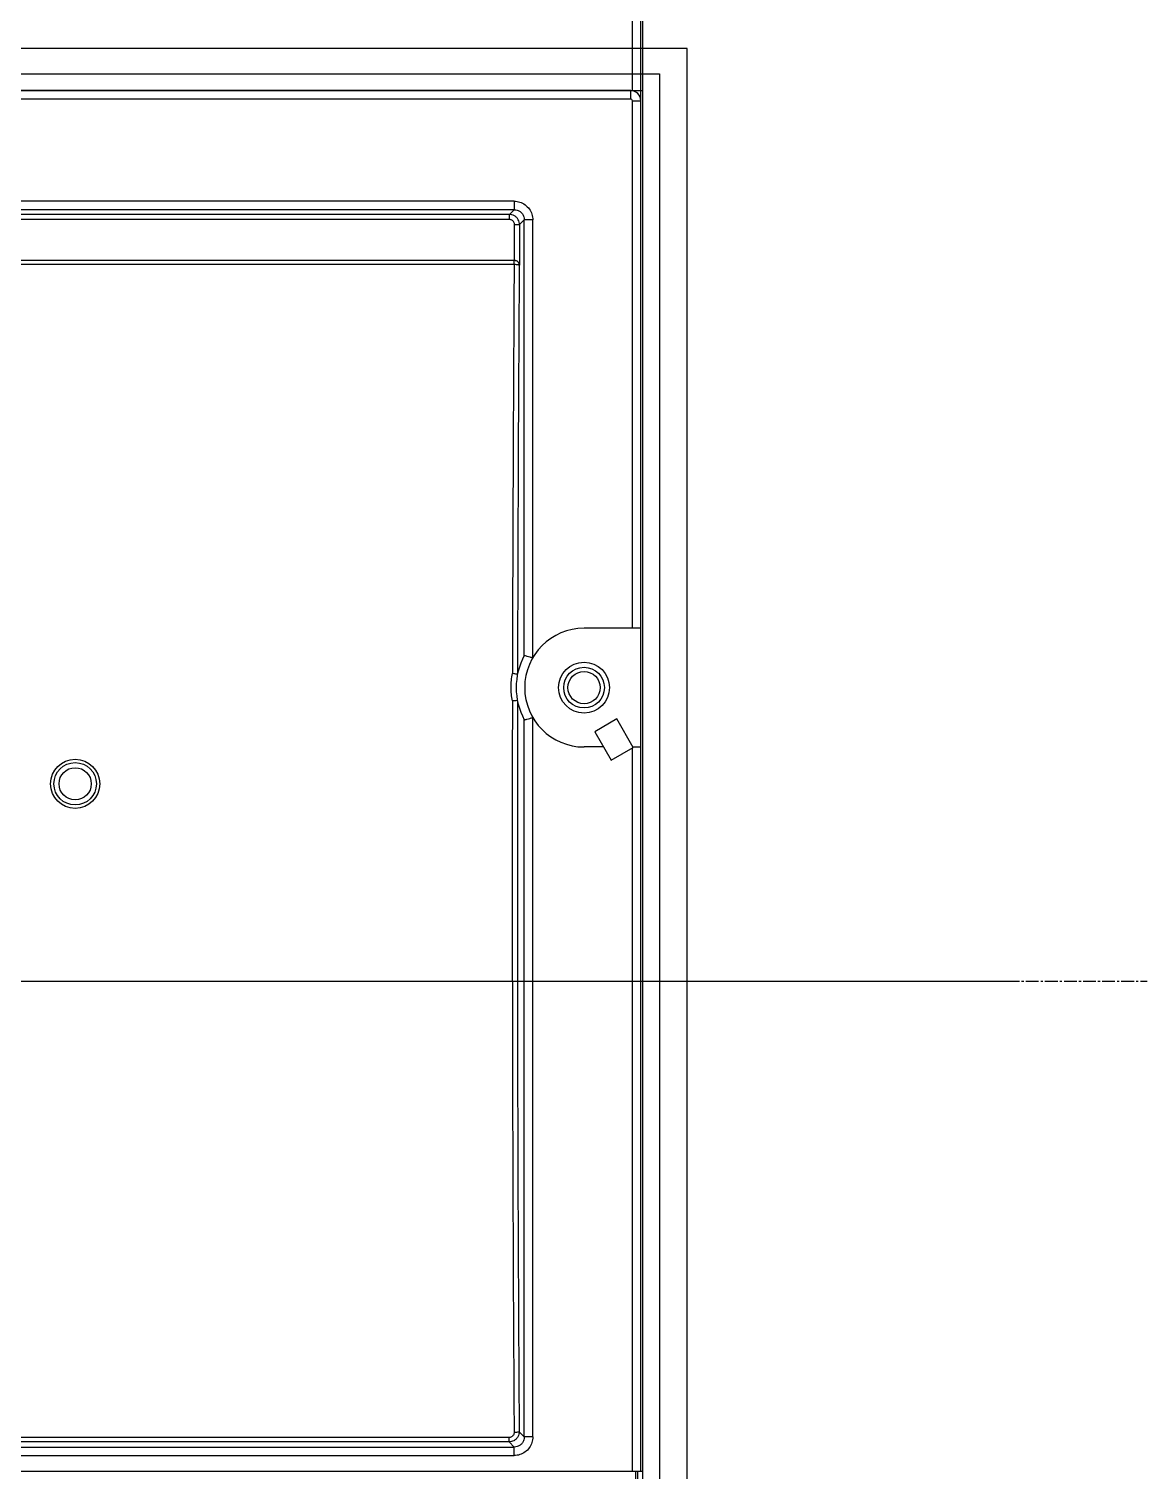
# Model space of a CAD drawing. Header units: millimetres. Extents: x 0 to 6325, y 0 to 4472.
# Drawn here: x 3828.8 to 3894.7, y 3307.3 to 3392.3 of the extents above; entities that cross this region are included whole.
import ezdxf

# ---------------------------------------------------------------- set-up
doc = ezdxf.new("R2010")
doc.units = ezdxf.units.MM
doc.linetypes.add('AXES2', pattern=[1.125, 0.75, -0.125, 0.125, -0.125])
doc.layers.add('AXE', color=80, linetype='AXES2')
doc.layers.add('THIET BI', color=2, linetype='Continuous')

# ---------------------------------------------------------------- blocks, each defined once
blk = doc.blocks.new('dfdfdfd')
for p, q in [((2712884.946, 167993.198), (2712884.946, 167903.275)), ((2712884.346, 167985.788), (2712884.346, 167990.595)), ((2712884.846, 167904.396), (2712884.846, 167990.595)), ((2712884.246, 167985.796), (2712745.946, 167985.796)), ((2712884.246, 167985.296), (2712745.946, 167985.296)), ((2712884.246, 167985.296), (2712884.246, 167985.796)), ((2712884.346, 167954.096), (2712884.346, 167985.196)), ((2712884.346, 167985.196), (2712884.846, 167985.196)), ((2712877.374, 167979.275), (2712788.167, 167979.275)), ((2712877.376, 167979.275), (2712877.376, 167978.775)), ((2712877.095, 167978.494), (2712787.118, 167978.494)), ((2712877.376, 167978.775), (2712787.249, 167978.775)), ((2712877.376, 167978.775), (2712877.095, 167978.494)), ((2712877.095, 167978.195), (2712877.095, 167978.494)), ((2712877.095, 167978.195), (2712787.072, 167978.195)), ((2712877.395, 167975.796), (2712877.395, 167977.895)), ((2712877.395, 167977.895), (2712877.694, 167977.895)), ((2712877.975, 167978.176), (2712877.694, 167977.895)), ((2712877.694, 167977.895), (2712877.694, 167975.496)), ((2712877.975, 167952.494), (2712877.975, 167978.176)), ((2712878.475, 167978.176), (2712877.975, 167978.176)), ((2712878.475, 167952.363), (2712878.475, 167978.173)), ((2712788.152, 167975.796), (2712877.375, 167975.796)), ((2712877.375, 167975.54), (2712877.375, 167975.796)), ((2712877.375, 167975.54), (2712821.522, 167975.54)), ((2712877.675, 167975.496), (2712877.694, 167975.496)), ((2712884.846, 167954.096), (2712881.496, 167954.096)), ((2712877.975, 167952.493), (2712877.974, 167952.493)), ((2712877.975, 167948.699), (2712877.974, 167948.7)), ((2712877.975, 167906.417), (2712877.975, 167948.699)), ((2712878.475, 167906.419), (2712878.475, 167948.83)), ((2712883.431, 167948.746), (2712882.132, 167947.996)), ((2712884.396, 167947.074), (2712883.431, 167948.746)), ((2712882.132, 167947.996), (2712883.097, 167946.324)), ((2712882.651, 167947.096), (2712881.496, 167947.096)), ((2712883.097, 167946.324), (2712884.396, 167947.074)), ((2712884.346, 167904.396), (2712884.346, 167947.046)), ((2712884.383, 167947.096), (2712884.846, 167947.096)), ((2712877.073, 167906.12), (2712825.17, 167906.12)), ((2712877.073, 167906.376), (2712825.356, 167906.376)), ((2712877.073, 167906.12), (2712877.073, 167906.376)), ((2712877.073, 167906.12), (2712877.376, 167905.817)), ((2712877.671, 167906.721), (2712877.975, 167906.417)), ((2712878.475, 167906.417), (2712877.975, 167906.417)), ((2712787.249, 167905.817), (2712877.376, 167905.817)), ((2712788.168, 167905.318), (2712877.375, 167905.318)), ((2712745.346, 167904.396), (2712884.946, 167904.396)), ((2712884.546, 167903.796), (2712884.546, 167904.396)), ((2712884.646, 167904.396), (2712884.646, 167903.796))]:
    blk.add_line(p, q)
for points in [[(2712877.975, 167952.494), (2712877.975, 167952.493), (2712877.975, 167952.493), (2712877.975, 167952.493)], [(2712877.574, 167951.382), (2712877.574, 167951.382), (2712877.574, 167951.383), (2712877.574, 167951.383)], [(2712877.975, 167948.699), (2712877.975, 167948.699), (2712877.975, 167948.699), (2712877.975, 167948.699)]]:
    blk.add_lwpolyline(points)
for centre, radius in [((2712881.496, 167950.596), 1.5), ((2712881.496, 167950.596), 1.2), ((2712881.496, 167950.596), 0.95), ((2712851.496, 167944.926), 1.45), ((2712851.496, 167944.926), 1.25), ((2712851.496, 167944.926), 0.95)]:
    blk.add_circle(centre, radius)
for centre, radius, start, end in [((2712884.246, 167985.196), 0.6, 0, 90), ((2712884.246, 167985.196), 0.1, 0, 90), ((2712881.496, 167950.596), 3.5, 90, 270), ((2712881.496, 167950.596), 4, 151.69761, 208.30239)]:
    blk.add_arc(centre, radius, start, end)
for points, knots in [([(2712877.374, 167979.275), (2712877.487, 167979.275), (2712877.718, 167979.24), (2712878.031, 167979.081), (2712878.281, 167978.832), (2712878.44, 167978.518), (2712878.475, 167978.287), (2712878.475, 167978.173)], [0, 0, 0, 0, 0.340671, 0.687476, 1.036008, 1.382788, 1.724145, 1.724145, 1.724145, 1.724145]), ([(2712877.694, 167977.895), (2712877.694, 167977.942), (2712877.682, 167978.042), (2712877.626, 167978.187), (2712877.53, 167978.318), (2712877.399, 167978.42), (2712877.25, 167978.481), (2712877.146, 167978.494), (2712877.095, 167978.494)], [0, 0, 0, 0, 0.142156, 0.2977724, 0.4607891, 0.6256137, 0.7868498, 0.9386372, 0.9386372, 0.9386372, 0.9386372]), ([(2712877.376, 167978.775), (2712877.437, 167978.775), (2712877.563, 167978.756), (2712877.734, 167978.67), (2712877.87, 167978.534), (2712877.956, 167978.363), (2712877.975, 167978.238), (2712877.975, 167978.176)], [0, 0, 0, 0, 0.1847388, 0.3739134, 0.5640053, 0.7532752, 0.9383184, 0.9383184, 0.9383184, 0.9383184]), ([(2712877.395, 167977.895), (2712877.395, 167977.919), (2712877.389, 167977.969), (2712877.361, 167978.041), (2712877.312, 167978.107), (2712877.247, 167978.158), (2712877.173, 167978.188), (2712877.12, 167978.195), (2712877.095, 167978.195)], [0, 0, 0, 0, 0.0711985, 0.1490767, 0.2305917, 0.3129727, 0.3935624, 0.4694722, 0.4694722, 0.4694722, 0.4694722]), ([(2712877.381, 167975.796), (2712877.417, 167975.796), (2712877.483, 167975.784), (2712877.569, 167975.738), (2712877.635, 167975.673), (2712877.68, 167975.59), (2712877.693, 167975.528), (2712877.694, 167975.496)], [0, 0, 0, 0, 0.1058897, 0.1979548, 0.2888815, 0.3803438, 0.4759372, 0.4759372, 0.4759372, 0.4759372]), ([(2712877.525, 167975.756), (2712877.57, 167975.73), (2712877.647, 167975.653), (2712877.675, 167975.548), (2712877.675, 167975.496)], [0, 0, 0, 0, 0.1552175, 0.3104991, 0.3104991, 0.3104991, 0.3104991]), ([(2712877.375, 167975.54), (2712877.349, 167971.535), (2712877.307, 167963.496), (2712877.282, 167955.457), (2712877.274, 167951.424)], [0, 0, 0, 0, 12.016972, 24.11603, 24.11603, 24.11603, 24.11603]), ([(2712877.675, 167975.496), (2712877.67, 167975.512), (2712877.603, 167975.521), (2712877.514, 167975.538), (2712877.424, 167975.54), (2712877.375, 167975.54)], [0, 0, 0, 0, 0.0492563, 0.1595612, 0.3059499, 0.3059499, 0.3059499, 0.3059499]), ([(2712877.675, 167975.496), (2712877.658, 167972.829), (2712877.627, 167967.483), (2712877.594, 167959.444), (2712877.579, 167954.074), (2712877.574, 167951.382)], [0, 0, 0, 0, 8.001775, 16.039848, 24.11434, 24.11434, 24.11434, 24.11434]), ([(2712877.975, 167952.494), (2712877.991, 167952.49), (2712878.043, 167952.476), (2712878.148, 167952.449), (2712878.3, 167952.41), (2712878.414, 167952.38), (2712878.475, 167952.363)], [0, 0, 0, 0, 0.0469811, 0.1622253, 0.3268584, 0.5162976, 0.5162976, 0.5162976, 0.5162976]), ([(2712877.271, 167949.811), (2712877.221, 167950.076), (2712877.171, 167950.617), (2712877.223, 167951.159), (2712877.274, 167951.424)], [0, 0, 0, 0, 0.809574, 1.620943, 1.620943, 1.620943, 1.620943]), ([(2712877.574, 167951.382), (2712877.564, 167951.394), (2712877.503, 167951.39), (2712877.411, 167951.414), (2712877.323, 167951.42), (2712877.274, 167951.424)], [0, 0, 0, 0, 0.0458528, 0.1561509, 0.3029327, 0.3029327, 0.3029327, 0.3029327]), ([(2712877.271, 167949.811), (2712877.265, 167946.203), (2712877.26, 167938.989), (2712877.275, 167928.182), (2712877.31, 167917.413), (2712877.349, 167910.249), (2712877.371, 167906.678)], [0, 0, 0, 0, 10.824513, 21.640933, 32.420367, 43.133208, 43.133208, 43.133208, 43.133208]), ([(2712877.571, 167949.827), (2712877.568, 167949.841), (2712877.492, 167949.811), (2712877.414, 167949.828), (2712877.321, 167949.813), (2712877.271, 167949.808)], [0, 0, 0, 0, 0.0431041, 0.151609, 0.3004634, 0.3004634, 0.3004634, 0.3004634]), ([(2712877.571, 167949.826), (2712877.565, 167946.221), (2712877.56, 167939.013), (2712877.574, 167928.213), (2712877.61, 167917.45), (2712877.648, 167910.29), (2712877.671, 167906.721)], [0, 0, 0, 0, 10.815967, 21.625792, 32.397815, 43.105804, 43.105804, 43.105804, 43.105804]), ([(2712877.975, 167948.699), (2712877.991, 167948.703), (2712878.043, 167948.716), (2712878.148, 167948.743), (2712878.3, 167948.783), (2712878.414, 167948.813), (2712878.475, 167948.83)], [0, 0, 0, 0, 0.0469811, 0.1622253, 0.3268584, 0.5162976, 0.5162976, 0.5162976, 0.5162976]), ([(2712877.671, 167906.721), (2712877.671, 167906.67), (2712877.658, 167906.564), (2712877.596, 167906.413), (2712877.493, 167906.282), (2712877.361, 167906.186), (2712877.218, 167906.131), (2712877.12, 167906.12), (2712877.073, 167906.12)], [0, 0, 0, 0, 0.1533668, 0.3173185, 0.4837456, 0.6461216, 0.7994541, 0.9391682, 0.9391682, 0.9391682, 0.9391682]), ([(2712877.371, 167906.678), (2712877.371, 167906.652), (2712877.365, 167906.599), (2712877.334, 167906.523), (2712877.283, 167906.457), (2712877.218, 167906.409), (2712877.146, 167906.382), (2712877.097, 167906.376), (2712877.073, 167906.376)], [0, 0, 0, 0, 0.0770827, 0.1592734, 0.2425345, 0.3236983, 0.4003666, 0.4703099, 0.4703099, 0.4703099, 0.4703099]), ([(2712877.671, 167906.721), (2712877.666, 167906.705), (2712877.599, 167906.696), (2712877.51, 167906.68), (2712877.42, 167906.678), (2712877.371, 167906.678)], [0, 0, 0, 0, 0.0490873, 0.1593488, 0.30573, 0.30573, 0.30573, 0.30573]), ([(2712878.475, 167906.419), (2712878.475, 167906.306), (2712878.44, 167906.075), (2712878.282, 167905.762), (2712878.032, 167905.512), (2712877.719, 167905.353), (2712877.489, 167905.318), (2712877.375, 167905.318)], [0, 0, 0, 0, 0.341065, 0.687538, 1.035773, 1.382295, 1.722744, 1.722744, 1.722744, 1.722744]), ([(2712877.975, 167906.417), (2712877.975, 167906.355), (2712877.956, 167906.229), (2712877.87, 167906.058), (2712877.734, 167905.922), (2712877.563, 167905.836), (2712877.437, 167905.817), (2712877.376, 167905.817)], [0, 0, 0, 0, 0.1850432, 0.3743131, 0.564405, 0.7535797, 0.9383184, 0.9383184, 0.9383184, 0.9383184]), ([(2712877.377, 167905.318), (2712877.377, 167905.38), (2712877.377, 167905.495), (2712877.377, 167905.647), (2712877.376, 167905.751), (2712877.376, 167905.802), (2712877.376, 167905.817)], [0, 0, 0, 0, 0.1862946, 0.3457605, 0.4554345, 0.4995263, 0.4995263, 0.4995263, 0.4995263])]:
    blk.add_open_spline(points, degree=3, knots=knots)
for points in [[(2712877.375, 167975.796), (2712877.398, 167975.796), (2712877.42, 167975.794), (2712877.442, 167975.789)], [(2712877.442, 167975.789), (2712877.471, 167975.782), (2712877.499, 167975.771), (2712877.525, 167975.756)]]:
    blk.add_open_spline(points, degree=3)
at = {"layer": 'AXE'}
blk.add_line((2712766.919, 167933.285), (2712914.693, 167933.285), dxfattribs=at)
at = {"layer": 'THIET BI', "color": 1, "linetype": 'Continuous', "ltscale": 0.5}
for p, q in [((2712745.846, 167985.796), (2712884.946, 167985.796)), ((2712884.946, 167985.796), (2712884.946, 167880.775))]:
    blk.add_line(p, q, dxfattribs=at)
blk.add_lwpolyline([(2712742.573, 167878.285), (2712887.573, 167878.285), (2712887.573, 167988.285), (2712742.573, 167988.285)], close=True, dxfattribs=at)
blk = doc.blocks.new('dfđf')
at = {"layer": 'THIET BI', "color": 4, "linetype": 'Continuous', "ltscale": 0.5}
blk.add_line((2511972.561, 175585.172), (2512053.404, 175585.172), dxfattribs=at)

msp = doc.modelspace()

# ---------------------------------------------------------------- linework, layer by layer
at = {"layer": 'THIET BI', "color": 1, "linetype": 'Continuous', "ltscale": 0.5}
msp.add_lwpolyline([(3759.234, 3389.698), (3865.936, 3389.698), (3865.936, 3282.671), (3759.234, 3282.671)], close=True, dxfattribs=at)

# ---------------------------------------------------------------- block references
at = {"color": 7, "linetype": 'Continuous'}
msp.add_blockref('dfđf', (-2508166.93, -172248.984), dxfattribs=at)
at = {"layer": 'THIET BI', "color": 7, "linetype": 'Continuous'}
msp.add_blockref('dfdfdfd', (-2709020.01, -164597.098), dxfattribs=at)

doc.saveas('drawing.dxf')
